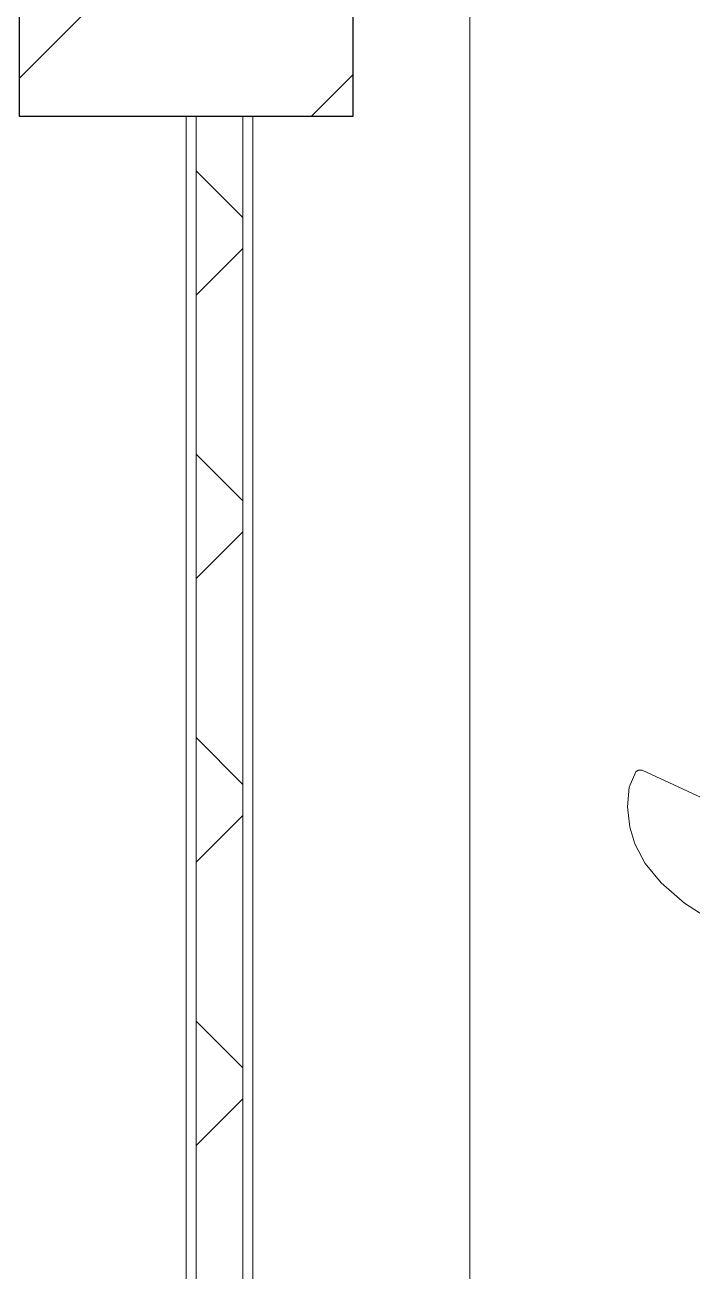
# Model space of a CAD drawing. Header units: millimetres. Extents: x 48966 to 155647, y -43515 to 30475.
# Drawn here: x 63290 to 64289, y 17538 to 19403 of the extents above; entities that cross this region are included whole.
import ezdxf

# ---------------------------------------------------------------- set-up
doc = ezdxf.new("R2010")
doc.units = ezdxf.units.MM
doc.linetypes.add('Осевые', pattern=[6350, 1270, -952.5, 3175, -952.5])
for name, color, linetype, lineweight in [('Колонны', 7, 'Continuous', 9), ('Колонны-1', 7, 'Continuous', 25), ('Общие ребра', 7, 'Continuous', 9), ('Оси-2', 7, 'Осевые', 9), ('Парковка', 7, 'Continuous', 9), ('Перекрытия', 7, 'Continuous', 9), ('Стены-1', 7, 'Continuous', 18), ('Штриховка разреза', 7, 'Continuous', 9), ('Элементы узлов', 7, 'Continuous', 9)]:
    doc.layers.add(name, color=color, linetype=linetype, lineweight=lineweight)

# ---------------------------------------------------------------- blocks, each defined once
blk = doc.blocks.new('Колона монолитная107 - Колона монолитная-525885-План -1-го этажа на отм_ -10_350')
at = {"layer": 'Колонны'}
h = blk.add_hatch(dxfattribs=at)
h.set_pattern_fill('FP_1', color=256, style=0, pattern_type=2)
h.set_pattern_definition([(45, (0, 0), (-493.914, 493.914), []), (45, (493.9, 0), (-493.914, 493.914), [873.125, -174.625, 6.706, -167.919])])
h.paths.add_polyline_path([(63281.6, 19267.1), (63781.6, 19267.1), (63781.6, 19767.1), (63281.6, 19767.1)], flags=0)
at = {"layer": 'Колонны-1'}
for p, q in [((63781.6, 19767.1), (63281.6, 19767.1)), ((63281.6, 19767.1), (63281.6, 19267.1)), ((63781.6, 19267.1), (63781.6, 19767.1)), ((63281.6, 19267.1), (63781.6, 19267.1))]:
    blk.add_line(p, q, dxfattribs=at)
blk = doc.blocks.new('Парковка_одиночная - Средний класс 5500х2500мм-8504634-План -1-го этажа на отм_ -10_350')
at = {"layer": 'Парковка'}
blk.add_line((0, 0), (0, -5500), dxfattribs=at)
at = {"layer": 'Элементы узлов'}
for p, q in [((238.5, -3141.8), (248.3, -3118.8)), ((238.5, -3141.8), (248.3, -3118.8)), ((238.5, -3141.8), (248.3, -3118.8)), ((252, -3116.1), (248.3, -3118.8)), ((252, -3116.1), (248.3, -3118.8)), ((252, -3116.1), (248.3, -3118.8)), ((257.9, -3116.3), (252, -3116.1)), ((257.9, -3116.3), (252, -3116.1)), ((257.9, -3116.3), (252, -3116.1)), ((428.3, -3195.2), (257.9, -3116.3)), ((428.3, -3195.2), (257.9, -3116.3)), ((428.3, -3195.2), (257.9, -3116.3)), ((236, -3171.2), (238.5, -3141.8)), ((236, -3171.2), (238.5, -3141.8)), ((236, -3171.2), (238.5, -3141.8)), ((239.4, -3201.8), (236, -3171.2)), ((239.4, -3201.8), (236, -3171.2)), ((239.4, -3201.8), (236, -3171.2)), ((246.7, -3226.4), (239.4, -3201.8)), ((246.7, -3226.4), (239.4, -3201.8)), ((246.7, -3226.4), (239.4, -3201.8)), ((262.1, -3255.9), (246.7, -3226.4)), ((262.1, -3255.9), (246.7, -3226.4)), ((262.1, -3255.9), (246.7, -3226.4)), ((286.2, -3285.1), (262.1, -3255.9)), ((286.2, -3285.1), (262.1, -3255.9)), ((286.2, -3285.1), (262.1, -3255.9)), ((321.2, -3315.5), (286.2, -3285.1)), ((321.2, -3315.5), (286.2, -3285.1)), ((321.2, -3315.5), (286.2, -3285.1)), ((377.5, -3351.7), (321.2, -3315.5)), ((377.5, -3351.7), (321.2, -3315.5)), ((377.5, -3351.7), (321.2, -3315.5))]:
    blk.add_line(p, q, dxfattribs=at)

msp = doc.modelspace()

# ---------------------------------------------------------------- hatches: boundary and pattern name
at = {"layer": 'Штриховка разреза'}
h = msp.add_hatch(dxfattribs=at)
h.set_pattern_fill('FP_28', color=256, style=0, pattern_type=2)
h.set_pattern_definition([(45, (0, 0), (-212.132, 212.132), []), (135, (0, 0), (-212.132, -212.132), [])])
h.paths.add_polyline_path([(63616.6, 15517.1), (63616.6, 19267.1), (63546.6, 19267.1), (63546.6, 15517.1)], flags=0)

# ---------------------------------------------------------------- linework, layer by layer
at = {"layer": 'Общие ребра'}
for p, q in [((63546.6, 19267.1), (63546.6, 15517.1)), ((63616.6, 19267.1), (63616.6, 15517.1))]:
    msp.add_line(p, q, dxfattribs=at)
at = {"layer": 'Оси-2'}
msp.add_line((63531.6, 25417.1), (63531.6, -41737.8), dxfattribs=at)
at = {"layer": 'Перекрытия'}
for p, q in [((63781.6, 19767.1), (63781.6, 19267.1)), ((63531.6, 19267.1), (63281.6, 19267.1)), ((63531.6, 15517.1), (63531.6, 19267.1)), ((63781.6, 19267.1), (63631.6, 19267.1)), ((63631.6, 19267.1), (63631.6, 15517.1))]:
    msp.add_line(p, q, dxfattribs=at)
at = {"layer": 'Стены-1'}
for p, q in [((63631.6, 19267.1), (63531.6, 19267.1)), ((63531.6, 19267.1), (63531.6, 15517.1)), ((63631.6, 15517.1), (63631.6, 19267.1))]:
    msp.add_line(p, q, dxfattribs=at)

# ---------------------------------------------------------------- block references
at = {"layer": 'Колонны'}
msp.add_blockref('Колона монолитная107 - Колона монолитная-525885-План -1-го этажа на отм_ -10_350', (0, 0), dxfattribs=at)
at = {"layer": 'Парковка'}
msp.add_blockref('Парковка_одиночная - Средний класс 5500х2500мм-8504634-План -1-го этажа на отм_ -10_350', (63956.6, 21404.3), dxfattribs=at)

doc.saveas('drawing.dxf')
